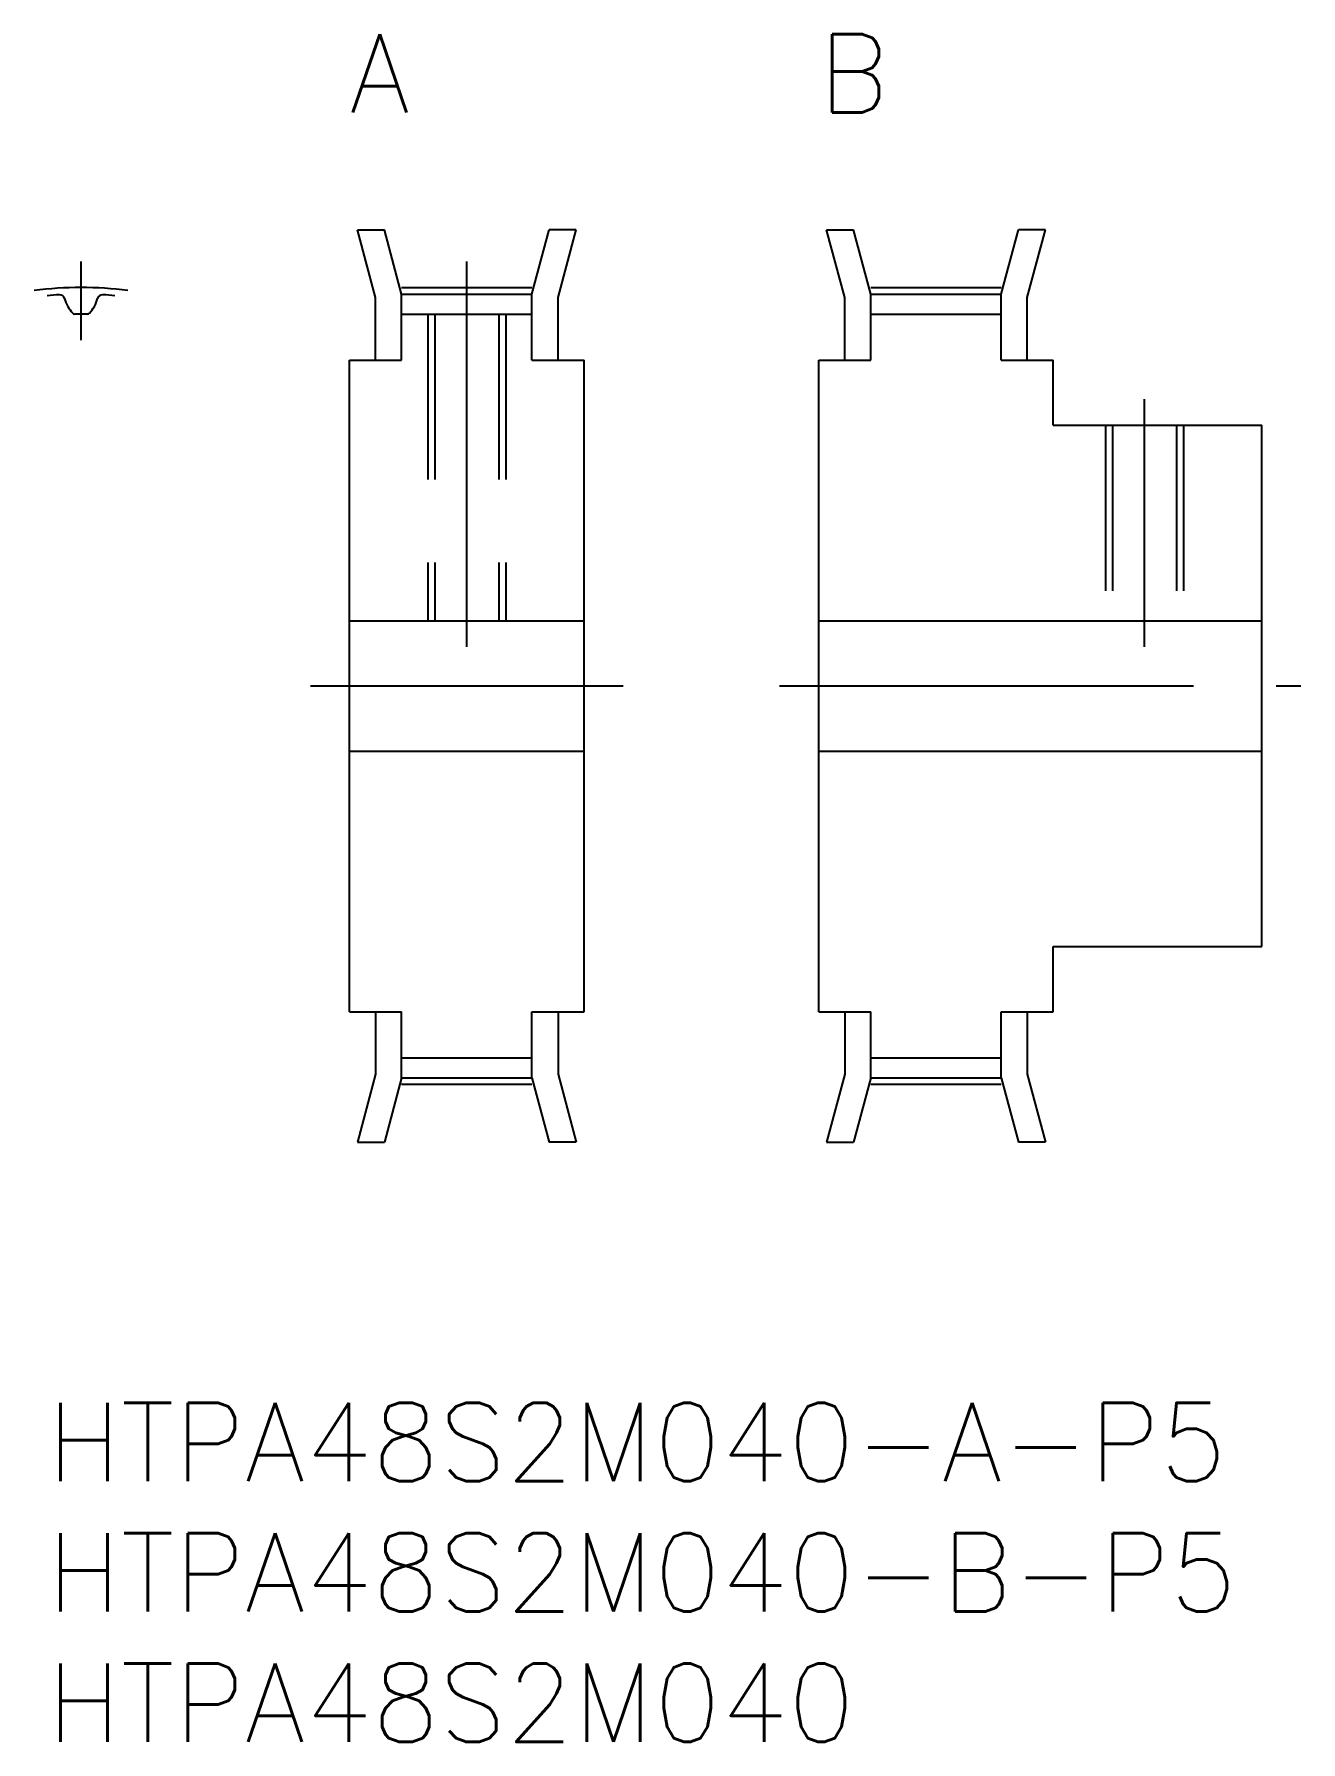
# Model space of a CAD drawing. Extents: x -0.5 to 48.1, y -13 to 52.5.
import ezdxf

# ---------------------------------------------------------------- set-up
doc = ezdxf.new("R2010")
doc.units = 0
doc.header["$LTSCALE"] = 0.5
doc.linetypes.add('CENTER', pattern=[50.8, 31.75, -6.35, 6.35, -6.35])
doc.linetypes.add('DASHED', pattern=[19.05, 12.7, -6.35])
for name, color, linetype in [('MSM_CENTER', 1, 'CENTER'), ('MSM_CONTINUOUS', 7, 'CONTINUOUS'), ('MSM_DASHED', 4, 'DASHED'), ('MSM_PART_NUMBER', 7, 'CONTINUOUS')]:
    doc.layers.add(name, color=color, linetype=linetype)
doc.styles.get("Standard").update_dxf_attribs({"font": 'txt.shx', "height": 1, "bigfont": 'bigfont.shx'})

# ---------------------------------------------------------------- blocks, each defined once
blk = doc.blocks.new('*U11')
at = {"layer": 'MSM_PART_NUMBER'}
blk.add_text('HTPA48S2M040-A-P5', height=3, dxfattribs=at).set_placement((0, -3))
blk = doc.blocks.new('*U12')
at = {"layer": 'MSM_PART_NUMBER'}
blk.add_text('HTPA48S2M040-B-P5', height=3, dxfattribs=at).set_placement((0, -8))
blk = doc.blocks.new('*U13')
at = {"layer": 'MSM_PART_NUMBER'}
blk.add_text('HTPA48S2M040', height=3, dxfattribs=at).set_placement((0, -13))

msp = doc.modelspace()

# ---------------------------------------------------------------- linework, layer by layer
at = {"layer": 'MSM_CENTER'}
for p, q in [((1.3, 40.765), (1.3, 43.779)), ((16.1, 29), (16.1, 43.78)), ((13.6, 42.78), (18.6, 42.78)), ((31.6, 42.78), (36.6, 42.78)), ((42.1, 29), (42.1, 38.5)), ((10.1, 27.5), (22.1, 27.5)), ((28.1, 27.5), (48.1, 27.5)), ((13.6, 12.22), (18.6, 12.22)), ((31.6, 12.22), (36.6, 12.22))]:
    msp.add_line(p, q, dxfattribs=at)
msp.add_arc((1.3, 27.5), 15.279, 83.23434, 96.76566, dxfattribs=at)
at = {"layer": 'MSM_CONTINUOUS'}
for p, q in [((12.6, 42.393), (11.902, 45)), ((11.902, 45), (12.937, 45)), ((13.6, 42.525), (12.937, 45)), ((18.6, 42.525), (19.263, 45)), ((20.298, 45), (19.263, 45)), ((19.6, 42.393), (20.298, 45)), ((30.6, 42.393), (29.902, 45)), ((29.902, 45), (30.937, 45)), ((31.6, 42.525), (30.937, 45)), ((36.6, 42.525), (37.263, 45)), ((38.298, 45), (37.263, 45)), ((37.6, 42.393), (38.298, 45)), ((12.6, 40), (12.6, 42.393)), ((13.6, 42.525), (18.6, 42.525)), ((13.6, 40), (13.6, 42.525)), ((18.6, 40), (18.6, 42.525)), ((19.6, 40), (19.6, 42.393)), ((30.6, 40), (30.6, 42.393)), ((31.6, 42.525), (36.6, 42.525)), ((31.6, 40), (31.6, 42.525)), ((36.6, 40), (36.6, 42.525)), ((37.6, 40), (37.6, 42.393)), ((13.6, 41.765), (18.6, 41.765)), ((31.6, 41.765), (36.6, 41.765)), ((11.6, 15), (11.6, 40)), ((11.6, 40), (13.6, 40)), ((18.6, 40), (20.6, 40)), ((20.6, 15), (20.6, 40)), ((29.6, 15), (29.6, 40)), ((29.6, 40), (31.6, 40)), ((36.6, 40), (38.6, 40)), ((38.6, 37.5), (38.6, 40)), ((38.6, 37.5), (46.6, 37.5)), ((46.6, 17.5), (46.6, 37.5)), ((11.6, 30), (20.6, 30)), ((29.6, 30), (46.6, 30)), ((46.6, 27.5), (46.6, 27.5)), ((11.6, 25), (20.6, 25)), ((29.6, 25), (46.6, 25)), ((46.6, 22.5), (46.6, 22.5)), ((38.6, 17.5), (46.6, 17.5)), ((38.6, 15), (38.6, 17.5)), ((11.6, 15), (13.6, 15)), ((12.6, 15), (12.6, 12.607)), ((13.6, 12.475), (13.6, 15)), ((18.6, 15), (20.6, 15)), ((18.6, 12.475), (18.6, 15)), ((19.6, 15), (19.6, 12.607)), ((29.6, 15), (31.6, 15)), ((30.6, 15), (30.6, 12.607)), ((31.6, 12.475), (31.6, 15)), ((36.6, 15), (38.6, 15)), ((36.6, 12.475), (36.6, 15)), ((37.6, 15), (37.6, 12.607)), ((13.6, 13.235), (18.6, 13.235)), ((31.6, 13.235), (36.6, 13.235)), ((12.6, 12.607), (11.902, 10)), ((13.6, 12.475), (12.937, 10)), ((13.6, 12.475), (18.6, 12.475)), ((18.6, 12.475), (19.263, 10)), ((19.6, 12.607), (20.298, 10)), ((30.6, 12.607), (29.902, 10)), ((31.6, 12.475), (30.937, 10)), ((31.6, 12.475), (36.6, 12.475)), ((36.6, 12.475), (37.263, 10)), ((37.6, 12.607), (38.298, 10)), ((11.902, 10), (12.937, 10)), ((20.298, 10), (19.263, 10)), ((29.902, 10), (30.937, 10)), ((38.298, 10), (37.263, 10))]:
    msp.add_line(p, q, dxfattribs=at)
for centre, radius, start, end in [((1.3, 27.5), 15.025, 93.15089, 94.96358), ((0.485, 42.313), 0.19, 14.69936, 93.15089), ((1.95, 42.697), 1.325, 194.69936, 222.91552), ((0.65, 42.697), 1.325, 317.08448, 345.30064), ((2.115, 42.313), 0.19, 86.84911, 165.30064), ((1.3, 27.5), 15.025, 85.03642, 86.84911), ((1.053, 41.863), 0.1, 222.91552, 270.98578), ((1.3, 27.5), 14.265, 89.01422, 90.98578), ((1.547, 41.863), 0.1, 269.01422, 317.08448)]:
    msp.add_arc(centre, radius, start, end, dxfattribs=at)
at = {"layer": 'MSM_DASHED'}
for p, q in [((14.6, 41.765), (14.6, 30)), ((14.87, 41.765), (14.87, 30)), ((17.329, 41.765), (17.329, 30)), ((17.6, 41.765), (17.6, 30)), ((40.6, 37.5), (40.6, 30)), ((40.87, 37.5), (40.87, 30)), ((43.329, 37.5), (43.329, 30)), ((43.6, 37.5), (43.6, 30))]:
    msp.add_line(p, q, dxfattribs=at)

# ---------------------------------------------------------------- block references
at = {"layer": 'MSM_CONTINUOUS'}
for name in ['*U11', '*U12', '*U13']:
    msp.add_blockref(name, (0, 0), dxfattribs=at)

# ---------------------------------------------------------------- texts
at = {"layer": 'MSM_PART_NUMBER'}
for s, p in [('A', (11.6, 49.5)), ('B', (29.6, 49.5))]:
    msp.add_text(s, height=3, dxfattribs=at).set_placement(p)

doc.saveas('drawing.dxf')
